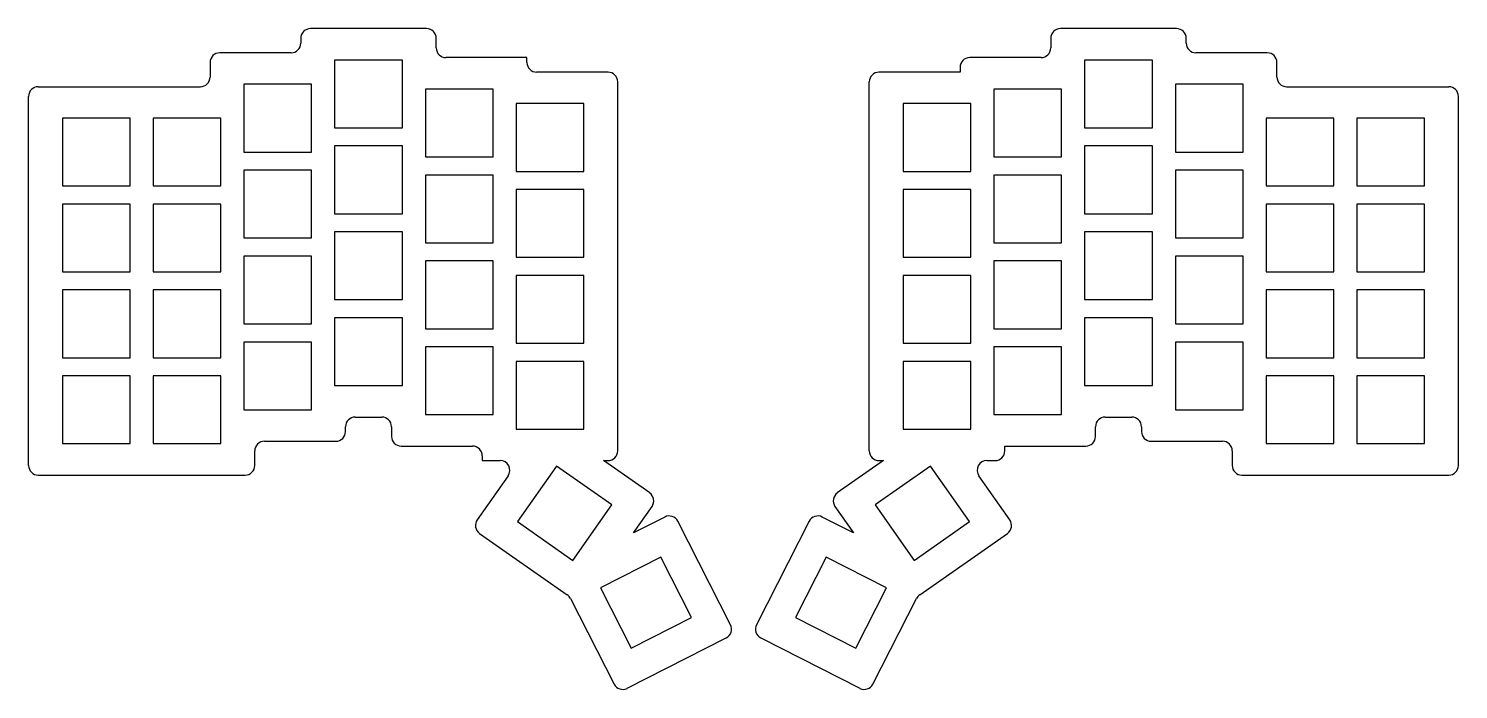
# Model space of a CAD drawing. Header units: millimetres. Extents: x -14 to 282, y -58 to 79.
import ezdxf

# ---------------------------------------------------------------- set-up
doc = ezdxf.new("R2010")
doc.units = ezdxf.units.MM

msp = doc.modelspace()

# ---------------------------------------------------------------- linework, layer by layer
for p, q in [((68.25, 78.75), (44.25, 78.75)), ((223.25, 78.75), (199.25, 78.75)), ((42.25, 76.75), (42.25, 75.75)), ((70.25, 74.75), (70.25, 76.75)), ((197.25, 76.75), (197.25, 74.75)), ((225.25, 75.75), (225.25, 76.75)), ((23.5, 71.75), (23.5, 68.75)), ((40.25, 73.75), (25.5, 73.75)), ((63.25, 72.25), (49.25, 72.25)), ((49.25, 72.25), (49.25, 58.25)), ((63.25, 58.25), (63.25, 72.25)), ((89, 72.75), (72.25, 72.75)), ((89, 71.75), (89, 72.75)), ((195.25, 72.75), (180.5, 72.75)), ((218.25, 72.25), (204.25, 72.25)), ((204.25, 72.25), (204.25, 58.25)), ((218.25, 58.25), (218.25, 72.25)), ((242, 73.75), (227.25, 73.75)), ((244, 68.75), (244, 71.75)), ((105.75, 69.75), (91, 69.75)), ((178.5, 69.75), (161.75, 69.75)), ((178.5, 70.75), (178.5, 69.75)), ((-12, 66.75), (21.5, 66.75)), ((44.5, 67.25), (30.5, 67.25)), ((30.5, 67.25), (30.5, 53.25)), ((44.5, 53.25), (44.5, 67.25)), ((82, 66.25), (68, 66.25)), ((68, 66.25), (68, 52.25)), ((82, 52.25), (82, 66.25)), ((107.75, -8.5), (107.75, 67.75)), ((159.75, -8.5), (159.75, 67.75)), ((199.5, 66.25), (185.5, 66.25)), ((185.5, 66.25), (185.5, 52.25)), ((199.5, 52.25), (199.5, 66.25)), ((237, 67.25), (223, 67.25)), ((223, 67.25), (223, 53.25)), ((237, 53.25), (237, 67.25)), ((246, 66.75), (279.5, 66.75)), ((-14, -11.5), (-14, 64.75)), ((100.75, 63.25), (86.75, 63.25)), ((86.75, 63.25), (86.75, 49.25)), ((100.75, 49.25), (100.75, 63.25)), ((180.75, 63.25), (166.75, 63.25)), ((166.75, 63.25), (166.75, 49.25)), ((180.75, 49.25), (180.75, 63.25)), ((281.5, -11.5), (281.5, 64.75)), ((7, 60.25), (-7, 60.25)), ((-7, 60.25), (-7, 46.25)), ((7, 46.25), (7, 60.25)), ((25.75, 60.25), (11.75, 60.25)), ((11.75, 60.25), (11.75, 46.25)), ((25.75, 46.25), (25.75, 60.25)), ((255.75, 60.25), (241.75, 60.25)), ((241.75, 60.25), (241.75, 46.25)), ((255.75, 46.25), (255.75, 60.25)), ((274.5, 60.25), (260.5, 60.25)), ((260.5, 60.25), (260.5, 46.25)), ((274.5, 46.25), (274.5, 60.25)), ((49.25, 58.25), (63.25, 58.25)), ((204.25, 58.25), (218.25, 58.25)), ((30.5, 53.25), (44.5, 53.25)), ((63.25, 54.5), (49.25, 54.5)), ((49.25, 54.5), (49.25, 40.5)), ((63.25, 40.5), (63.25, 54.5)), ((218.25, 54.5), (204.25, 54.5)), ((204.25, 54.5), (204.25, 40.5)), ((218.25, 40.5), (218.25, 54.5)), ((223, 53.25), (237, 53.25)), ((68, 52.25), (82, 52.25)), ((185.5, 52.25), (199.5, 52.25)), ((44.5, 49.5), (30.5, 49.5)), ((30.5, 49.5), (30.5, 35.5)), ((44.5, 35.5), (44.5, 49.5)), ((82, 48.5), (68, 48.5)), ((68, 48.5), (68, 34.5)), ((82, 34.5), (82, 48.5)), ((86.75, 49.25), (100.75, 49.25)), ((166.75, 49.25), (180.75, 49.25)), ((199.5, 48.5), (185.5, 48.5)), ((185.5, 48.5), (185.5, 34.5)), ((199.5, 34.5), (199.5, 48.5)), ((237, 49.5), (223, 49.5)), ((223, 49.5), (223, 35.5)), ((237, 35.5), (237, 49.5)), ((-7, 46.25), (7, 46.25)), ((11.75, 46.25), (25.75, 46.25)), ((100.75, 45.5), (86.75, 45.5)), ((86.75, 45.5), (86.75, 31.5)), ((100.75, 31.5), (100.75, 45.5)), ((180.75, 45.5), (166.75, 45.5)), ((166.75, 45.5), (166.75, 31.5)), ((180.75, 31.5), (180.75, 45.5)), ((241.75, 46.25), (255.75, 46.25)), ((260.5, 46.25), (274.5, 46.25)), ((7, 42.5), (-7, 42.5)), ((-7, 42.5), (-7, 28.5)), ((7, 28.5), (7, 42.5)), ((25.75, 42.5), (11.75, 42.5)), ((11.75, 42.5), (11.75, 28.5)), ((25.75, 28.5), (25.75, 42.5)), ((255.75, 42.5), (241.75, 42.5)), ((241.75, 42.5), (241.75, 28.5)), ((255.75, 28.5), (255.75, 42.5)), ((274.5, 42.5), (260.5, 42.5)), ((260.5, 42.5), (260.5, 28.5)), ((274.5, 28.5), (274.5, 42.5)), ((49.25, 40.5), (63.25, 40.5)), ((204.25, 40.5), (218.25, 40.5)), ((30.5, 35.5), (44.5, 35.5)), ((63.25, 36.75), (49.25, 36.75)), ((49.25, 36.75), (49.25, 22.75)), ((63.25, 22.75), (63.25, 36.75)), ((218.25, 36.75), (204.25, 36.75)), ((204.25, 36.75), (204.25, 22.75)), ((218.25, 22.75), (218.25, 36.75)), ((223, 35.5), (237, 35.5)), ((68, 34.5), (82, 34.5)), ((185.5, 34.5), (199.5, 34.5)), ((44.5, 31.75), (30.5, 31.75)), ((30.5, 31.75), (30.5, 17.75)), ((44.5, 17.75), (44.5, 31.75)), ((82, 30.75), (68, 30.75)), ((68, 30.75), (68, 16.75)), ((82, 16.75), (82, 30.75)), ((86.75, 31.5), (100.75, 31.5)), ((166.75, 31.5), (180.75, 31.5)), ((199.5, 30.75), (185.5, 30.75)), ((185.5, 30.75), (185.5, 16.75)), ((199.5, 16.75), (199.5, 30.75)), ((237, 31.75), (223, 31.75)), ((223, 31.75), (223, 17.75)), ((237, 17.75), (237, 31.75)), ((-7, 28.5), (7, 28.5)), ((11.75, 28.5), (25.75, 28.5)), ((100.75, 27.75), (86.75, 27.75)), ((86.75, 27.75), (86.75, 13.75)), ((100.75, 13.75), (100.75, 27.75)), ((180.75, 27.75), (166.75, 27.75)), ((166.75, 27.75), (166.75, 13.75)), ((180.75, 13.75), (180.75, 27.75)), ((241.75, 28.5), (255.75, 28.5)), ((260.5, 28.5), (274.5, 28.5)), ((7, 24.75), (-7, 24.75)), ((-7, 24.75), (-7, 10.75)), ((7, 10.75), (7, 24.75)), ((25.75, 24.75), (11.75, 24.75)), ((11.75, 24.75), (11.75, 10.75)), ((25.75, 10.75), (25.75, 24.75)), ((255.75, 24.75), (241.75, 24.75)), ((241.75, 24.75), (241.75, 10.75)), ((255.75, 10.75), (255.75, 24.75)), ((274.5, 24.75), (260.5, 24.75)), ((260.5, 24.75), (260.5, 10.75)), ((274.5, 10.75), (274.5, 24.75)), ((49.25, 22.75), (63.25, 22.75)), ((204.25, 22.75), (218.25, 22.75)), ((30.5, 17.75), (44.5, 17.75)), ((63.25, 19), (49.25, 19)), ((49.25, 19), (49.25, 5)), ((63.25, 5), (63.25, 19)), ((218.25, 19), (204.25, 19)), ((204.25, 19), (204.25, 5)), ((218.25, 5), (218.25, 19)), ((223, 17.75), (237, 17.75)), ((68, 16.75), (82, 16.75)), ((185.5, 16.75), (199.5, 16.75)), ((44.5, 14), (30.5, 14)), ((30.5, 14), (30.5, 0)), ((44.5, 0), (44.5, 14)), ((82, 13), (68, 13)), ((68, 13), (68, -1)), ((82, -1), (82, 13)), ((86.75, 13.75), (100.75, 13.75)), ((166.75, 13.75), (180.75, 13.75)), ((199.5, 13), (185.5, 13)), ((185.5, 13), (185.5, -1)), ((199.5, -1), (199.5, 13)), ((237, 14), (223, 14)), ((223, 14), (223, 0)), ((237, 0), (237, 14)), ((-7, 10.75), (7, 10.75)), ((11.75, 10.75), (25.75, 10.75)), ((100.75, 10), (86.75, 10)), ((86.75, 10), (86.75, -4)), ((100.75, -4), (100.75, 10)), ((180.75, 10), (166.75, 10)), ((166.75, 10), (166.75, -4)), ((180.75, -4), (180.75, 10)), ((241.75, 10.75), (255.75, 10.75)), ((260.5, 10.75), (274.5, 10.75)), ((7, 7), (-7, 7)), ((-7, 7), (-7, -7)), ((7, -7), (7, 7)), ((25.75, 7), (11.75, 7)), ((11.75, 7), (11.75, -7)), ((25.75, -7), (25.75, 7)), ((255.75, 7), (241.75, 7)), ((241.75, 7), (241.75, -7)), ((255.75, -7), (255.75, 7)), ((274.5, 7), (260.5, 7)), ((260.5, 7), (260.5, -7)), ((274.5, -7), (274.5, 7)), ((49.25, 5), (63.25, 5)), ((204.25, 5), (218.25, 5)), ((30.5, 0), (44.5, 0)), ((223, 0), (237, 0)), ((53.5, -1.5), (59, -1.5)), ((68, -1), (82, -1)), ((185.5, -1), (199.5, -1)), ((208.5, -1.5), (214, -1.5)), ((51.5, -4.5), (51.5, -3.5)), ((61, -3.5), (61, -5.5)), ((86.75, -4), (100.75, -4)), ((166.75, -4), (180.75, -4)), ((206.5, -5.5), (206.5, -3.5)), ((216, -3.5), (216, -4.5)), ((-7, -7), (7, -7)), ((11.75, -7), (25.75, -7)), ((32.75, -11.5), (32.75, -8.5)), ((34.75, -6.5), (49.5, -6.5)), ((63, -7.5), (77.75, -7.5)), ((187.75, -7.5), (204.5, -7.5)), ((187.75, -8.5), (187.75, -7.5)), ((218, -6.5), (232.75, -6.5)), ((234.75, -8.5), (234.75, -11.5)), ((241.75, -7), (255.75, -7)), ((260.5, -7), (274.5, -7)), ((79.75, -9.5), (79.75, -10.5)), ((79.75, -10.5), (83.46, -10.5)), ((95.07, -11.62), (87.04, -23.09)), ((106.54, -19.65), (95.07, -11.62)), ((104.8, -10.5), (105.75, -10.5)), ((114.36, -17.19), (104.8, -10.5)), ((162.7, -10.5), (153.14, -17.19)), ((172.43, -11.62), (160.96, -19.65)), ((161.75, -10.5), (162.7, -10.5)), ((180.46, -23.09), (172.43, -11.62)), ((184.04, -10.5), (185.75, -10.5)), ((-12, -13.5), (30.75, -13.5)), ((85.1, -13.65), (78.72, -22.76)), ((188.78, -22.76), (182.4, -13.65)), ((236.75, -13.5), (279.5, -13.5)), ((98.51, -31.12), (106.54, -19.65)), ((111.02, -25.45), (114.85, -19.98)), ((152.65, -19.98), (156.48, -25.45)), ((160.96, -19.65), (168.99, -31.12)), ((87.04, -23.09), (98.51, -31.12)), ((117.47, -22.16), (111.02, -25.45)), ((131.06, -44.42), (120.16, -23.04)), ((147.34, -23.04), (136.44, -44.42)), ((156.48, -25.45), (150.03, -22.16)), ((168.99, -31.12), (180.46, -23.09)), ((79.21, -25.54), (97.34, -38.24)), ((170.16, -38.24), (188.29, -25.54)), ((116.64, -30.44), (104.17, -36.8)), ((123, -42.92), (116.64, -30.44)), ((150.86, -30.44), (144.5, -42.92)), ((163.33, -36.8), (150.86, -30.44)), ((104.17, -36.8), (110.52, -49.27)), ((156.98, -49.27), (163.33, -36.8)), ((97.98, -38.97), (107, -56.68)), ((160.5, -56.68), (169.52, -38.97)), ((110.52, -49.27), (123, -42.92)), ((144.5, -42.92), (156.98, -49.27)), ((109.69, -57.55), (130.18, -47.11)), ((137.32, -47.11), (157.81, -57.55))]:
    msp.add_line(p, q)
for centre, start, end in [((44.25, 76.75), 90, 180), ((68.25, 76.75), 0, 90), ((199.25, 76.75), 90, 180), ((223.25, 76.75), 0, 90), ((40.25, 75.75), 270, 0), ((72.25, 74.75), 180, 270), ((195.25, 74.75), 270, 0), ((227.25, 75.75), 180, 270), ((25.5, 71.75), 90, 180), ((91, 71.75), 180, 270), ((180.5, 70.75), 90, 180), ((242, 71.75), 0, 90), ((21.5, 68.75), 270, 0), ((105.75, 67.75), 0, 90), ((161.75, 67.75), 90, 180), ((246, 68.75), 180, 270), ((-12, 64.75), 90, 180), ((279.5, 64.75), 0, 90), ((53.5, -3.5), 90, 180), ((59, -3.5), 0, 90), ((208.5, -3.5), 90, 180), ((214, -3.5), 0, 90), ((49.5, -4.5), 270, 0), ((63, -5.5), 180, 270), ((204.5, -5.5), 270, 0), ((218, -4.5), 180, 270), ((34.75, -8.5), 90, 180), ((77.75, -9.5), 0, 90), ((105.75, -8.5), 270, 0), ((161.75, -8.5), 180, 270), ((185.75, -8.5), 270, 0), ((232.75, -8.5), 0, 90), ((-12, -11.5), 180, 270), ((30.75, -11.5), 270, 0), ((83.46, -12.5), 325, 90), ((184.04, -12.5), 90, 215), ((236.75, -11.5), 180, 270), ((279.5, -11.5), 270, 0), ((113.21, -18.83), 325, 55), ((154.29, -18.83), 125, 215), ((80.36, -23.9), 145, 235), ((118.38, -23.94), 27, 117), ((149.12, -23.94), 63, 153), ((187.14, -23.9), 305, 35), ((96.19, -39.87), 27, 55), ((171.31, -39.87), 125, 153), ((129.28, -45.33), 297, 27), ((138.22, -45.33), 153, 243), ((108.78, -55.77), 207, 297), ((158.72, -55.77), 243, 333)]:
    msp.add_arc(centre, 2, start, end)

doc.saveas('drawing.dxf')
